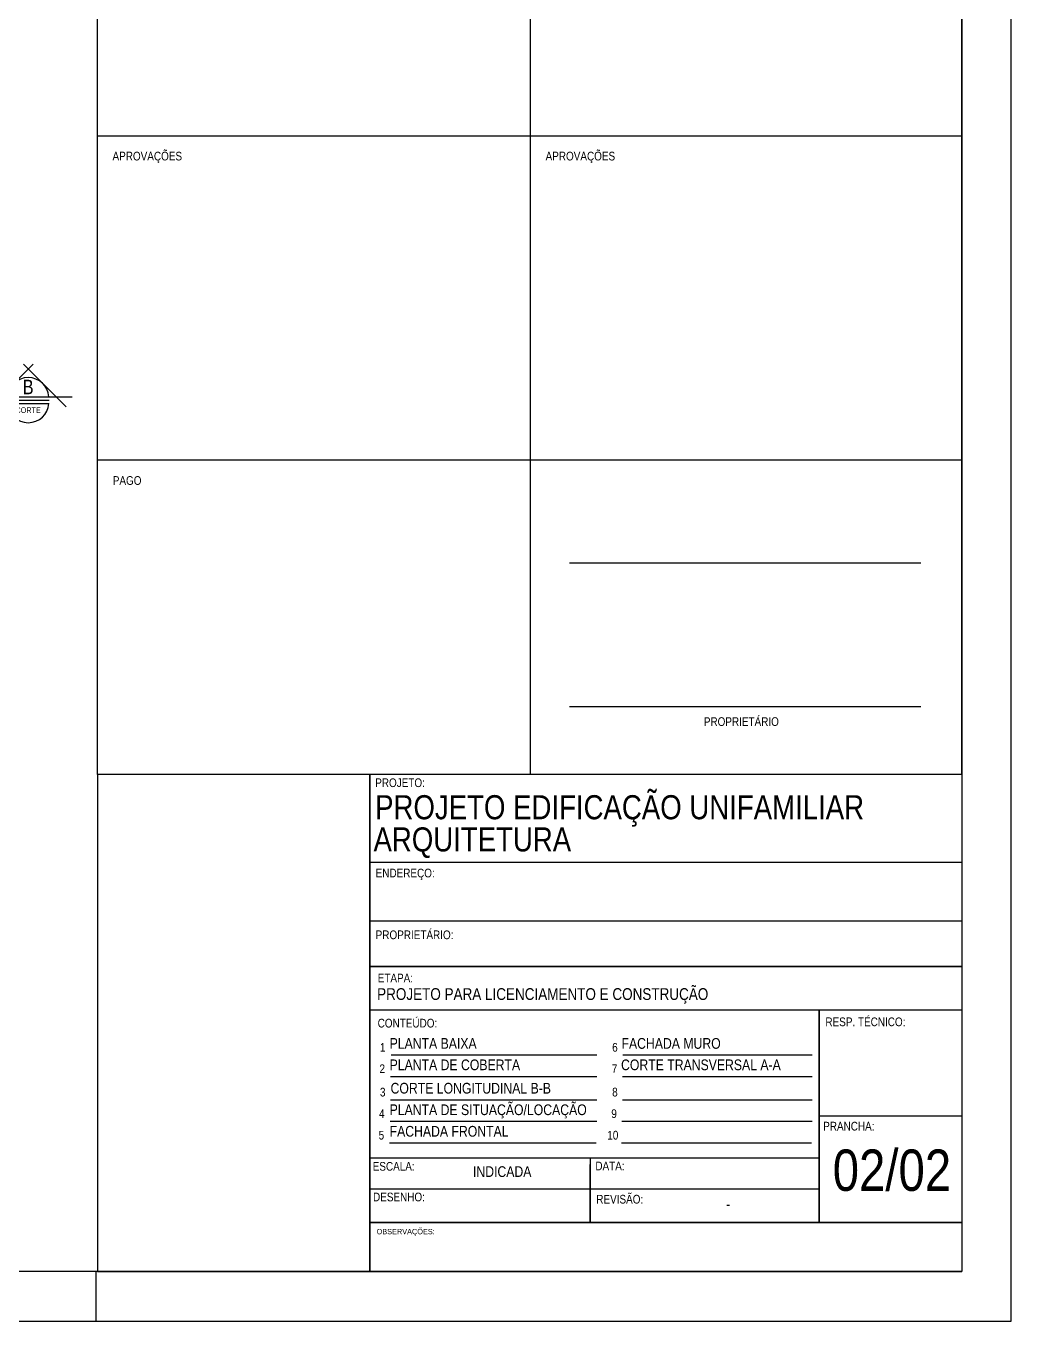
# Model space of a CAD drawing. Header units: millimetres. Extents: x 3955 to 10567, y -112 to 1797.
# Drawn here: x 5289.3 to 5304.27, y 901.94 to 921.61 of the extents above; entities that cross this region are included whole.
import ezdxf
from ezdxf.enums import TextEntityAlignment as Align

# ---------------------------------------------------------------- set-up
doc = ezdxf.new("R2010")
doc.units = ezdxf.units.MM
doc.header["$LTSCALE"] = 20
for name, color, linetype in [('E-Pen-B', 5, 'Continuous'), ('E-pen-y', 2, 'Continuous'), ('E-txt-g', 3, 'Continuous'), ('E-TXT-Y', 2, 'Continuous'), ("LINHA - PROJETU'S", 1, 'Continuous'), ("PRANCHA - PROJETU'S", 7, 'Continuous'), ('TEXTO', 3, 'Continuous')]:
    doc.layers.add(name, color=color, linetype=linetype)
doc.layers.add('E-Pen-G', color=3, linetype='Continuous', lineweight=30)
doc.layers.add('E-Txt-W', color=7, linetype='Continuous', lineweight=20)
doc.styles.add('F2', font='ARIALN.TTF')

# ---------------------------------------------------------------- blocks, each defined once
blk = doc.blocks.new('Ind-cor_Hor')
at = {"layer": 'E-Pen-B', "color": 2}
blk.add_line((-0.35, 0), (0.35, 0), dxfattribs=at)
at = {"layer": 'E-Pen-G', "color": 7}
blk.add_line((-0.35, -0.058), (0.35, -0.058), dxfattribs=at)
blk.add_arc((0, -0.029), 0.351, 184.7802, 355.2198, dxfattribs=at)
at = {"layer": 'E-pen-y', "color": 2}
for p, q in [((-0.639, -0.114), (0.082, 0.607)), ((0.639, -0.114), (-0.082, 0.607)), ((-0.714, 0.058), (0.74, 0.058))]:
    blk.add_line(p, q, dxfattribs=at)
blk.add_arc((0, 0.029), 0.351, 4.7802, 175.2198, dxfattribs=at)
at = {"layer": 'E-Txt-W', "color": 2, "style": 'F2'}
blk.add_attdef('CORTE', text='', height=0.23, dxfattribs=at).set_placement((-0.001, 0.1), align=Align.CENTER)
at = {"layer": 'E-Txt-W', "color": 7, "style": 'F2'}
blk.add_attdef('PRANCHA', text='', height=0.075, dxfattribs=at).set_placement((-0.001, -0.179), align=Align.CENTER)

msp = doc.modelspace()

# ---------------------------------------------------------------- linework, layer by layer
at = {"color": 2}
for p, q in [((5303.518, 910.242), (5303.518, 924.857)), ((5290.393, 910.242), (5290.393, 919.934)), ((5290.393, 910.242), (5290.393, 902.693)), ((5290.363, 902.693), (5290.363, 901.943)), ((5290.363, 902.693), (5290.363, 901.943))]:
    msp.add_line(p, q, dxfattribs=at)
msp.add_lwpolyline([(5238.391, 901.943), (5304.268, 901.943), (5304.268, 946.493), (5238.391, 946.493)], close=True, dxfattribs=at)
at = {"color": 1}
msp.add_lwpolyline([(5240.266, 945.743), (5303.518, 945.743), (5303.518, 902.693), (5240.266, 902.693)], close=True, dxfattribs=at)
at = {"color": 2}
msp.add_lwpolyline([(5290.393, 910.242), (5290.393, 924.949), (5303.518, 924.949)], dxfattribs=at)
at = {"color": 7}
for points in [[(5296.97, 910.242), (5296.97, 924.949)], [(5303.518, 919.934), (5290.393, 919.934)], [(5303.518, 915.012), (5290.393, 915.012)]]:
    msp.add_lwpolyline(points, dxfattribs=at)
at = {"layer": 'E-txt-g', "color": 7}
for p, q in [((5302.894, 913.451), (5297.561, 913.451)), ((5302.894, 911.27), (5297.561, 911.27))]:
    msp.add_line(p, q, dxfattribs=at)
at = {"layer": "LINHA - PROJETU'S", "color": 1}
for p, q in [((5303.518, 910.242), (5290.393, 910.242)), ((5294.527, 910.242), (5294.527, 902.693)), ((5294.527, 902.693), (5294.527, 910.242)), ((5303.518, 910.242), (5303.518, 902.693)), ((5294.527, 908.912), (5303.518, 908.912)), ((5294.527, 908.912), (5303.518, 908.912)), ((5294.527, 908.018), (5303.518, 908.018)), ((5294.527, 907.325), (5303.518, 907.325)), ((5303.518, 907.325), (5294.527, 907.325)), ((5294.527, 907.325), (5303.518, 907.325)), ((5294.527, 907.325), (5303.518, 907.325)), ((5294.527, 907.325), (5303.518, 907.325)), ((5294.527, 906.667), (5303.518, 906.667)), ((5301.35, 906.667), (5301.35, 903.447)), ((5301.35, 905.057), (5303.518, 905.057)), ((5301.35, 904.609), (5301.35, 903.447)), ((5301.35, 904.609), (5301.35, 904.097)), ((5301.35, 904.417), (5294.527, 904.417)), ((5297.876, 904.417), (5297.876, 903.438)), ((5294.527, 903.951), (5301.35, 903.951)), ((5297.876, 903.438), (5297.876, 903.951)), ((5297.876, 903.438), (5294.527, 903.438)), ((5303.518, 903.438), (5294.527, 903.438)), ((5301.196, 903.438), (5297.876, 903.438)), ((5290.393, 902.693), (5303.518, 902.693)), ((5290.393, 902.693), (5303.518, 902.693)), ((5290.393, 902.693), (5303.518, 902.693))]:
    msp.add_line(p, q, dxfattribs=at)
msp.add_lwpolyline([(5303.518, 910.242), (5290.393, 910.242), (5290.393, 902.693)], dxfattribs=at)
msp.add_lwpolyline([(5303.518, 910.242), (5290.393, 910.242), (5290.393, 902.693)], dxfattribs=at)
at = {"layer": "PRANCHA - PROJETU'S", "color": 1}
for p, q in [((5294.527, 904.4), (5294.527, 910.242)), ((5301.35, 903.447), (5301.35, 906.667)), ((5294.527, 902.693), (5294.527, 904.4)), ((5301.35, 904.4), (5301.35, 904.401)), ((5294.527, 903.951), (5301.196, 903.951)), ((5297.876, 903.438), (5297.876, 903.951)), ((5294.527, 903.438), (5303.518, 903.438)), ((5294.527, 903.438), (5301.196, 903.438))]:
    msp.add_line(p, q, dxfattribs=at)
at = {"layer": "PRANCHA - PROJETU'S", "color": 6}
for p, q in [((5294.849, 905.983), (5297.974, 905.983)), ((5298.37, 905.983), (5300.807, 905.983)), ((5298.37, 905.983), (5301.244, 905.983)), ((5294.842, 905.658), (5297.974, 905.658)), ((5298.364, 905.658), (5301.244, 905.658)), ((5294.842, 905.303), (5297.974, 905.303)), ((5298.364, 905.303), (5301.244, 905.303)), ((5294.835, 904.976), (5297.974, 904.976)), ((5294.835, 904.976), (5297.974, 904.976)), ((5298.357, 904.976), (5301.244, 904.976)), ((5298.357, 904.976), (5301.244, 904.976)), ((5294.828, 904.649), (5297.967, 904.649)), ((5294.828, 904.649), (5297.967, 904.649)), ((5298.35, 904.649), (5301.237, 904.649)), ((5298.35, 904.649), (5301.237, 904.649))]:
    msp.add_line(p, q, dxfattribs=at)
at = {"layer": "PRANCHA - PROJETU'S"}
for p, q in [((5291.719, 902.693), (5303.518, 902.693)), ((5295.164, 902.693), (5303.274, 902.693)), ((5295.164, 902.693), (5303.518, 902.693))]:
    msp.add_line(p, q, dxfattribs=at)
at = {"layer": 'TEXTO', "color": 3}
msp.add_line((5297.876, 903.951), (5297.876, 904.321), dxfattribs=at)

# ---------------------------------------------------------------- block references
ref = msp.add_blockref('Ind-cor_Hor', (5289.339, 915.924), dxfattribs=dict(xscale=0.9008534374780003, yscale=0.9008534374780003, zscale=0.9008534374780003))
ref.add_attrib('CORTE', 'B', dxfattribs={"layer": 'E-Txt-W', "height": 0.219, "style": 'F2'}).set_placement((5289.337, 916.014), align=Align.CENTER)
ref.add_attrib('PRANCHA', 'CORTE', dxfattribs={"layer": 'E-Txt-W', "height": 0.0875, "style": 'F2'}).set_placement((5289.337, 915.728), align=Align.CENTER)

# ---------------------------------------------------------------- texts
at = {"layer": 'E-TXT-Y', "style": 'F2'}
for s, p in [('PROJETO EDIFICAÇÃO UNIFAMILIAR', (5294.608, 909.561)), ('ARQUITETURA', (5294.583, 909.072))]:
    msp.add_text(s, height=0.36579, dxfattribs=at).set_placement(p)
at = {"layer": "PRANCHA - PROJETU'S", "color": 2, "style": 'F2'}
for s, height, p in [('PLANTA BAIXA', 0.16221, (5294.828, 906.077)), ('FACHADA MURO', 0.16221, (5298.35, 906.077)), ('PLANTA DE COBERTA', 0.16221, (5294.828, 905.752)), ('CORTE TRANSVERSAL A-A', 0.16221, (5298.343, 905.752)), ('CORTE LONGITUDINAL B-B', 0.16221, (5294.842, 905.397)), ('PLANTA DE SITUAÇÃO/LOCAÇÃO', 0.16221, (5294.828, 905.07)), ('FACHADA FRONTAL', 0.16221, (5294.828, 904.743)), ('02/02', 0.6275, (5301.558, 903.92)), ('INDICADA', 0.1622, (5296.094, 904.131)), ('-', 0.162, (5299.941, 903.639))]:
    msp.add_text(s, height=height, dxfattribs=at).set_placement(p)
at = {"layer": "PRANCHA - PROJETU'S", "style": 'F2'}
msp.add_text('OBSERVAÇÕES:', height=0.0811, dxfattribs=at).set_placement((5294.63, 903.261))
at = {"layer": 'TEXTO', "color": 7, "style": 'F2'}
for s, height, p in [('APROVAÇÕES', 0.1317, (5291.147, 919.627)), ('APROVAÇÕES', 0.1317, (5297.725, 919.627)), ('PAGO', 0.1317, (5290.841, 914.704)), ('PROPRIETÁRIO', 0.13168, (5300.17, 911.06))]:
    msp.add_text(s, height=height, dxfattribs=at).set_placement(p, align=Align.MIDDLE)
at = {"layer": 'TEXTO', "color": 3, "style": 'F2'}
for s, height, p in [('PROJETO:', 0.1317, (5294.609, 910.05)), ('ENDEREÇO:', 0.1317, (5294.616, 908.679)), ('PROPRIETÁRIO:', 0.13168, (5294.616, 907.741)), ('ETAPA:', 0.1317, (5294.647, 907.085)), ('CONTEÚDO:', 0.1317, (5294.646, 906.4)), ('RESP. TÉCNICO:', 0.13168, (5301.447, 906.42)), ('1', 0.132, (5294.681, 906.033)), ('6', 0.132, (5298.208, 906.033)), ('2', 0.132, (5294.674, 905.708)), ('7', 0.132, (5298.202, 905.708)), ('3', 0.132, (5294.681, 905.353)), ('8', 0.132, (5298.208, 905.353)), ('4', 0.132, (5294.667, 905.026)), ('9', 0.132, (5298.195, 905.026)), ('PRANCHA:', 0.1317, (5301.413, 904.836)), ('5', 0.132, (5294.661, 904.699)), ('10', 0.1317, (5298.134, 904.699)), ('ESCALA:', 0.1317, (5294.571, 904.226)), ('DATA:', 0.1317, (5297.953, 904.232)), ('DESENHO:', 0.1317, (5294.576, 903.761)), ('REVISÃO:', 0.1317, (5297.967, 903.727))]:
    msp.add_text(s, height=height, dxfattribs=at).set_placement(p)
at = {"layer": 'TEXTO', "color": 2, "style": 'F2'}
msp.add_text('PROJETO PARA LICENCIAMENTO E CONSTRUÇÃO', height=0.17883, dxfattribs=at).set_placement((5294.638, 906.818))

doc.saveas('drawing.dxf')
